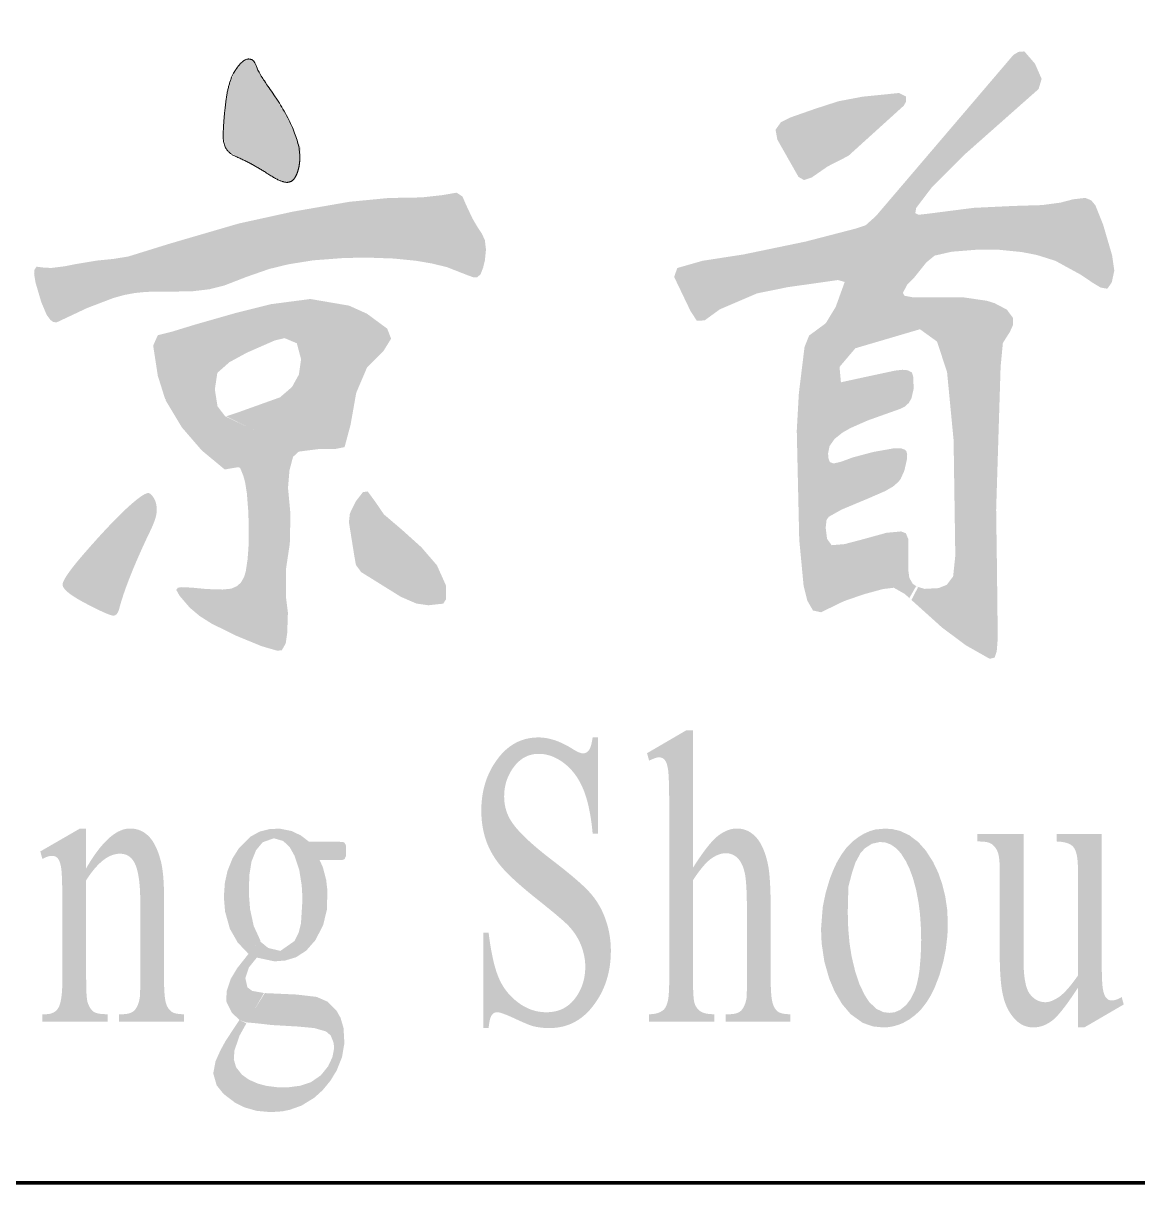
# Model space of a CAD drawing. Header units: millimetres. Extents: x -705761 to 1364679, y -410401 to 446404.
# Drawn here: x -528720 to -527544, y 172776 to 174000 of the extents above; entities that cross this region are included whole.
import ezdxf
from ezdxf.enums import TextEntityAlignment as Align

# ---------------------------------------------------------------- set-up
doc = ezdxf.new("R2010")
doc.units = ezdxf.units.MM
doc.layers.add('TK', color=7, linetype='Continuous')
doc.layers.add('模板-签名-公用', color=3, linetype='Continuous')
doc.layers.add('图框', color=7, linetype='Continuous', lineweight=13)
doc.styles.get("Standard").update_dxf_attribs({"font": 'arial.ttf'})
doc.styles.add('Style-仿宋_GB2312', font='')
doc.styles.add('宋体', font='', dxfattribs={"width": 0.7, "height": 2.5})
doc.styles.add('宋体_1', font='', dxfattribs={"width": 0.7, "height": 2.386364})
doc.styles.get('Style-仿宋_GB2312').set_extended_font_data('仿宋_GB2312')
doc.styles.get('宋体').set_extended_font_data('SimSun')
doc.styles.get('宋体_1').set_extended_font_data('SimSun')

# ---------------------------------------------------------------- blocks, each defined once
blk = doc.blocks.new('BSIET_专用图框_A3_7')
at = {"layer": '图框', "lineweight": 100}
blk.add_lwpolyline([(-395, 292), (-5, 292), (-5, 5), (-395, 5)], close=True, dxfattribs=at)
at = {"layer": 'TK', "style": '宋体', "width": 0.7, "flags": 3}
for tag, p in [('LZHQ_N会签6_T6_H6', (-407.253, 57.082)), ('LZHQ_N会签5_T6_H6', (-407.253, 49.082)), ('LZHQ_N会签4_T6_H6', (-407.253, 41.082)), ('LZHQ_N会签3_T6_H6', (-407.253, 33.082)), ('LZHQ_N会签2_T6_H6', (-407.253, 25.082)), ('LZHQ_N会签1_T6_H6', (-407.253, 17.082))]:
    blk.add_attdef(tag, text='', height=2.5, dxfattribs=at).set_placement(p, align=Align.MIDDLE)
at = {"layer": '模板-签名-公用', "style": '宋体', "width": 0.7}
blk.add_attdef('LZTQINS', text='', height=2, dxfattribs=at).set_placement((-5, 5), align=Align.MIDDLE)
at = {"layer": '模板-签名-公用', "style": '宋体', "width": 0.7, "flags": 3}
blk.add_attdef('LZFRAME', (-40.909, 2.064), '', height=3, dxfattribs=at)
blk = doc.blocks.new('BSIET_材料表_7')
at = {"layer": '图框', "linetype": 'Continuous', "lineweight": 25, "extrusion": (0, 0, -1)}
for points in [[(113.667, 8.938), (112.656, 9.361), (112.673, 9.391), (112.63, 9.475), (112.555, 9.552), (112.427, 9.712), (112.338, 9.785), (112.158, 9.826), (111.883, 9.848), (111.674, 9.848), (111.421, 9.823), (111.261, 9.792), (111.064, 9.73), (110.799, 9.585), (110.662, 9.493), (110.587, 9.448), (110.516, 9.435), (110.469, 9.502), (110.442, 9.627), (110.465, 9.787), (110.56, 10.111), (110.641, 10.314), (110.685, 10.368), (110.749, 10.394), (110.877, 10.379), (111.011, 10.344), (111.206, 10.318), (111.507, 10.309), (111.926, 10.289), (112.409, 10.227), (112.509, 10.216), (112.542, 10.233), (112.533, 10.288), (112.372, 10.5), (112.009, 10.863), (111.241, 11.543), (111.209, 11.65), (111.279, 11.81), (111.391, 11.94), (111.453, 11.935), (111.507, 11.903), (112.957, 10.203), (113.065, 10.106), (113.164, 10.072), (113.7, 9.933), (114.356, 9.797), (114.789, 9.73), (115.054, 9.654), (115.087, 9.56), (114.914, 9.199), (114.848, 9.098), (114.766, 9.101), (114.605, 9.218), (114.213, 9.386), (113.888, 9.452), (113.359, 9.527), (113.287, 9.507), (113.382, 9.244), (113.487, 9.071)], [(119.174, 10.558), (119.11, 10.583), (119.072, 10.64), (119.045, 10.73), (119.037, 10.823), (119.028, 10.917), (119.069, 11.02), (119.15, 11.21), (119.362, 11.556), (119.437, 11.669), (119.499, 11.789), (119.526, 11.839), (119.578, 11.86), (119.655, 11.819), (119.712, 11.75), (119.784, 11.589), (119.817, 11.415), (119.837, 11.227), (119.846, 11.038), (119.814, 10.912), (119.712, 10.831), (119.387, 10.656), (119.23, 10.571)], [(113.717, 10.582), (113.636, 10.609), (113.467, 10.726), (113.248, 10.838), (112.664, 11.367), (112.64, 11.41), (112.64, 11.464), (112.714, 11.501), (113.099, 11.462), (113.353, 11.414), (113.597, 11.335), (113.857, 11.244), (113.96, 11.193), (114.017, 11.113), (113.998, 11.009), (113.775, 10.616)], [(121.606, 9.079), (121.281, 9.232), (121.006, 9.337), (120.892, 9.369), (120.779, 9.39), (120.66, 9.402), (120.534, 9.405), (120.371, 9.405), (120.167, 9.409), (119.99, 9.43), (119.833, 9.47), (119.601, 9.56), (119.36, 9.644), (119.159, 9.693), (118.897, 9.735), (118.568, 9.76), (118.323, 9.764), (118.047, 9.754), (117.815, 9.731), (117.644, 9.702), (117.484, 9.663), (117.267, 9.578), (117.209, 9.557), (117.168, 9.554), (117.13, 9.588), (117.103, 9.657), (117.084, 9.737), (117.073, 9.848), (117.084, 9.946), (117.117, 10.019), (117.161, 10.084), (117.215, 10.176), (117.283, 10.321), (117.321, 10.409), (117.383, 10.449), (117.535, 10.423), (117.752, 10.399), (118.099, 10.393), (118.513, 10.353), (119.111, 10.249), (119.684, 10.123), (120.407, 9.912), (120.849, 9.775), (121.012, 9.749), (121.175, 9.733), (121.406, 9.695), (121.519, 9.672), (121.656, 9.655), (121.726, 9.657), (121.816, 9.668), (121.838, 9.634), (121.841, 9.591), (121.826, 9.499), (121.766, 9.295), (121.708, 9.158), (121.67, 9.107), (121.64, 9.085)], [(119.061, 7.715), (118.84, 7.743), (118.668, 7.743), (118.565, 7.764), (118.502, 7.999), (118.442, 8.337), (118.327, 8.607), (118.153, 8.781), (118.074, 8.908), (118.115, 9.014), (118.329, 9.172), (118.518, 9.257), (118.926, 9.327), (119.345, 9.272), (119.708, 9.181), (120.149, 9.055), (120.381, 8.984), (120.536, 8.945), (120.585, 8.835), (120.536, 8.517), (120.457, 8.266), (119.903, 8.552), (119.779, 8.661), (119.595, 8.761), (119.301, 8.89), (119.198, 8.914), (119.069, 8.86), (119.024, 8.692), (119.047, 8.53), (119.12, 8.398), (119.247, 8.289), (119.671, 8.137), (119.813, 8.089)], [(119.147, 7.517), (119.109, 7.661), (119.048, 7.717), (119.826, 8.09), (119.906, 8.195), (119.934, 8.372), (119.909, 8.54), (120.456, 8.262), (120.282, 7.972), (120.072, 7.729), (119.83, 7.528), (119.694, 7.551)], [(119.278, 5.616), (119.228, 5.619), (119.186, 5.693), (119.17, 5.804), (119.163, 6.017), (119.184, 6.184), (119.182, 6.485), (119.143, 6.746), (119.136, 7.056), (119.162, 7.334), (119.146, 7.525), (119.686, 7.564), (119.663, 7.535), (119.632, 7.458), (119.614, 7.389), (119.596, 7.275), (119.58, 7.072), (119.576, 6.874), (119.579, 6.707), (119.589, 6.576), (119.608, 6.451), (119.625, 6.394), (119.659, 6.334), (119.704, 6.295), (119.762, 6.27), (119.852, 6.261), (120.02, 6.266), (120.177, 6.281), (120.286, 6.286), (120.324, 6.28), (120.341, 6.257), (120.307, 6.196), (120.198, 6.069), (120.095, 5.982), (119.971, 5.903), (119.713, 5.775), (119.44, 5.663)], [(117.681, 6.095), (117.524, 6.112), (117.494, 6.159), (117.496, 6.306), (117.59, 6.516), (117.754, 6.707), (117.962, 6.894), (118.15, 7.054), (118.24, 7.186), (118.321, 7.296), (118.371, 7.289), (118.447, 7.191), (118.509, 7.064), (118.519, 6.971), (118.462, 6.614), (118.445, 6.52), (118.39, 6.445), (117.971, 6.184), (117.807, 6.113)], [(119.305, 2.337), (119.191, 2.346), (119.078, 2.38), (118.97, 2.45), (118.874, 2.559), (118.792, 2.717), (118.752, 2.88), (118.746, 3.082), (118.759, 3.197), (118.795, 3.333), (118.828, 3.405), (118.639, 3.406), (118.586, 3.408), (118.565, 3.416), (118.551, 3.448), (118.549, 3.545), (118.553, 3.568), (118.571, 3.594), (118.618, 3.599), (118.941, 3.6), (119.025, 3.665), (119.125, 3.713), (119.246, 3.737), (119.353, 3.734), (119.46, 3.707), (119.56, 3.652), (119.678, 3.534), (119.748, 3.423), (119.801, 3.29), (119.828, 3.168), (119.839, 3.016), (119.826, 2.862), (119.775, 2.68), (119.693, 2.536), (119.58, 2.417), (119.452, 2.554), (119.524, 2.711), (119.562, 2.887), (119.574, 3.035), (119.571, 3.242), (119.547, 3.391), (119.499, 3.51), (119.429, 3.594), (119.311, 3.636), (119.212, 3.607), (119.143, 3.541), (119.092, 3.449), (119.043, 3.301), (119.017, 3.136), (119.009, 2.996), (119.025, 2.739), (119.05, 2.639), (119.093, 2.552), (119.243, 2.447), (119.385, 2.482), (119.492, 2.377)], [(112.887, 1.64), (112.815, 1.793), (112.879, 1.801), (112.955, 1.837), (113.03, 1.91), (113.078, 1.984), (113.133, 2.1), (113.177, 2.233), (113.214, 2.388), (113.236, 2.527), (113.25, 2.682), (113.255, 2.854), (113.252, 2.989), (113.248, 3.125), (113.214, 3.258), (113.174, 3.38), (113.119, 3.482), (113.073, 3.531), (113, 3.578), (112.916, 3.597), (112.883, 3.736), (112.961, 3.729), (113.018, 3.713), (113.08, 3.686), (113.139, 3.651), (113.194, 3.61), (113.271, 3.533), (113.32, 3.466), (113.371, 3.38), (113.409, 3.298), (113.444, 3.208), (113.489, 3.057), (113.519, 2.909), (113.537, 2.679), (113.531, 2.53), (113.502, 2.334), (113.451, 2.156), (113.394, 2.021), (113.316, 1.888), (113.225, 1.78), (113.095, 1.687), (112.986, 1.65)], [(112.889, 1.64), (112.841, 1.641), (112.787, 1.649), (112.726, 1.665), (112.671, 1.687), (112.604, 1.725), (112.537, 1.776), (112.477, 1.835), (112.422, 1.907), (112.382, 1.972), (112.342, 2.05), (112.288, 2.189), (112.245, 2.341), (112.22, 2.468), (112.203, 2.612), (112.199, 2.748), (112.206, 2.888), (112.227, 3.027), (112.258, 3.152), (112.3, 3.272), (112.355, 3.387), (112.432, 3.507), (112.511, 3.596), (112.607, 3.669), (112.705, 3.714), (112.785, 3.733), (112.882, 3.739), (112.919, 3.597), (112.856, 3.591), (112.801, 3.57), (112.744, 3.531), (112.695, 3.478), (112.641, 3.393), (112.602, 3.311), (112.567, 3.216), (112.533, 3.091), (112.507, 2.952), (112.493, 2.841), (112.484, 2.71), (112.48, 2.562), (112.485, 2.391), (112.498, 2.245), (112.508, 2.178), (112.526, 2.095), (112.546, 2.031), (112.589, 1.943), (112.639, 1.876), (112.703, 1.824), (112.76, 1.8), (112.818, 1.793)], [(119.596, 1.691), (119.415, 2.003), (119.539, 2.025), (119.591, 2.064), (119.612, 2.161), (119.574, 2.274), (119.485, 2.384), (119.372, 2.479), (119.457, 2.548), (119.567, 2.431), (119.699, 2.264), (119.765, 2.154), (119.809, 2.025), (119.814, 1.916), (119.757, 1.799), (119.674, 1.717)], [(119.346, 0.746), (119.223, 0.754), (119.145, 0.77), (119.019, 0.815), (118.884, 0.898), (118.795, 0.979), (118.713, 1.079), (118.647, 1.188), (118.592, 1.327), (118.567, 1.473), (118.576, 1.633), (118.607, 1.74), (118.652, 1.82), (118.745, 1.912), (118.86, 1.962), (119.074, 1.987), (119.209, 1.993), (119.407, 2.002), (119.601, 1.693), (119.481, 1.682), (119.333, 1.665), (119.055, 1.649), (118.885, 1.633), (118.762, 1.598), (118.711, 1.555), (118.679, 1.473), (118.677, 1.411), (118.693, 1.327), (118.739, 1.229), (118.816, 1.134), (118.92, 1.062), (119.033, 1.024), (119.16, 1.008), (119.279, 1.009), (119.384, 1.022), (119.475, 1.045), (119.574, 1.088), (119.648, 1.141), (119.71, 1.22), (119.734, 1.303), (119.727, 1.397), (119.673, 1.554), (119.601, 1.683), (119.675, 1.718), (119.743, 1.615), (119.82, 1.498), (119.874, 1.4), (119.927, 1.282), (119.951, 1.154), (119.914, 1.027), (119.841, 0.937), (119.72, 0.845), (119.621, 0.796), (119.492, 0.759)]]:
    blk.add_hatch(color=7, dxfattribs=at).paths.add_polyline_path(points)
at = {"layer": '图框', "linetype": 'Continuous', "lineweight": 25}
blk.add_hatch(color=7, dxfattribs=at).paths.add_polyline_path([(-111.757, 5.53), (-111.705, 5.543), (-111.683, 5.609), (-111.672, 5.743), (-111.681, 6.531), (-111.689, 7.101), (-111.642, 8.612), (-111.618, 8.863), (-111.544, 8.98), (-111.511, 9.053), (-111.511, 9.127), (-111.576, 9.215), (-111.706, 9.283), (-111.786, 9.308), (-112.038, 9.345), (-112.438, 9.346), (-112.557, 9.343), (-112.656, 9.361), (-113.662, 8.944), (-113.711, 8.821), (-113.771, 8.331), (-113.793, 7.939), (-113.78, 7.359), (-113.767, 6.788), (-113.721, 6.302), (-113.682, 6.144), (-113.622, 6.04), (-113.537, 6.021), (-113.296, 6.138), (-113.082, 6.212), (-112.883, 6.266), (-112.769, 6.28), (-112.653, 6.214), (-112.583, 6.151), (-112.605, 6.171), (-112.535, 6.294), (-112.524, 6.291), (-112.569, 6.321), (-112.605, 6.384), (-112.615, 6.456), (-112.615, 6.668), (-112.617, 6.795), (-112.642, 6.855), (-112.692, 6.874), (-112.845, 6.86), (-113.118, 6.785), (-113.29, 6.74), (-113.425, 6.729), (-113.473, 6.795), (-113.488, 6.912), (-113.479, 6.995), (-113.455, 7.029), (-113.319, 7.105), (-113.03, 7.226), (-112.86, 7.3), (-112.777, 7.348), (-112.721, 7.397), (-112.697, 7.428), (-112.658, 7.514), (-112.632, 7.627), (-112.628, 7.683), (-112.635, 7.717), (-112.651, 7.736), (-112.694, 7.752), (-112.77, 7.751), (-112.984, 7.713), (-113.199, 7.656), (-113.324, 7.61), (-113.404, 7.591), (-113.444, 7.606), (-113.458, 7.644), (-113.463, 7.697), (-113.447, 7.775), (-113.394, 7.85), (-113.311, 7.917), (-113.224, 7.966), (-113.045, 8.045), (-112.703, 8.167), (-112.655, 8.19), (-112.611, 8.23), (-112.583, 8.278), (-112.559, 8.382), (-112.565, 8.514), (-112.579, 8.552), (-112.622, 8.575), (-112.679, 8.58), (-112.758, 8.571), (-113.075, 8.503), (-113.327, 8.448), (-113.342, 8.61), (-113.175, 8.807), (-112.493, 9.008), (-112.313, 8.878), (-112.207, 8.556), (-112.138, 7.837), (-112.12, 6.618), (-112.143, 6.399), (-112.21, 6.311), (-112.296, 6.276), (-112.444, 6.268), (-112.524, 6.291), (-112.514, 6.284), (-112.583, 6.151), (-112.26, 5.86), (-112.008, 5.672)])
at = {"layer": '图框', "linetype": 'Continuous', "lineweight": 20}
h = blk.add_hatch(color=7, dxfattribs=at)
edge = h.paths.add_edge_path()
edge.add_spline(control_points=[(-120.636, 7.279), (-120.687, 7.279), (-120.85, 7.131)], knot_values=[0, 0, 0, 1, 1, 1], degree=2, periodic=0)
edge.add_spline(control_points=[(-120.85, 7.131), (-121.013, 6.983), (-121.277, 6.683)], knot_values=[0, 0, 0, 1, 1, 1], degree=2, periodic=0)
edge.add_spline(control_points=[(-121.277, 6.683), (-121.541, 6.383), (-121.541, 6.313)], knot_values=[0, 0, 0, 1, 1, 1], degree=2, periodic=0)
edge.add_spline(control_points=[(-121.541, 6.313), (-121.541, 6.243), (-121.296, 6.114)], knot_values=[0, 0, 0, 1, 1, 1], degree=2, periodic=0)
edge.add_spline(control_points=[(-121.296, 6.114), (-121.051, 5.986), (-121.006, 5.986)], knot_values=[0, 0, 0, 1, 1, 1], degree=2, periodic=0)
edge.add_spline(control_points=[(-121.006, 5.986), (-120.961, 5.986), (-120.942, 6.063)], knot_values=[0, 0, 0, 1, 1, 1], degree=2, periodic=0)
edge.add_spline(control_points=[(-120.942, 6.063), (-120.866, 6.352), (-120.63, 6.85)], knot_values=[0, 0, 0, 1, 1, 1], degree=2, periodic=0)
edge.add_spline(control_points=[(-120.63, 6.85), (-120.547, 7.014), (-120.547, 7.096)], knot_values=[0, 0, 0, 1, 1, 1], degree=2, periodic=0)
edge.add_spline(control_points=[(-120.547, 7.096), (-120.547, 7.178), (-120.579, 7.228)], knot_values=[0, 0, 0, 1, 1, 1], degree=2, periodic=0)
edge.add_spline(control_points=[(-120.579, 7.228), (-120.611, 7.279), (-120.636, 7.279)], knot_values=[0, 0, 0, 1, 1, 1], degree=2, periodic=0)
h = blk.add_hatch(color=7, dxfattribs=at)
edge = h.paths.add_edge_path()
edge.add_line((-114.888, 4.776), (-114.958, 4.776))
edge.add_line((-114.958, 4.776), (-115.373, 4.534))
edge.add_line((-115.373, 4.534), (-115.351, 4.455))
edge.add_spline(control_points=[(-115.351, 4.455), (-115.28, 4.49), (-115.248, 4.49)], knot_values=[0, 0, 0, 1, 1, 1], degree=2, periodic=0)
edge.add_spline(control_points=[(-115.248, 4.49), (-115.209, 4.49), (-115.186, 4.462)], knot_values=[0, 0, 0, 1, 1, 1], degree=2, periodic=0)
edge.add_spline(control_points=[(-115.186, 4.462), (-115.162, 4.434), (-115.151, 4.357)], knot_values=[0, 0, 0, 1, 1, 1], degree=2, periodic=0)
edge.add_spline(control_points=[(-115.151, 4.357), (-115.139, 4.279), (-115.139, 3.942)], knot_values=[0, 0, 0, 1, 1, 1], degree=2, periodic=0)
edge.add_line((-115.139, 3.942), (-115.139, 2.148))
edge.add_spline(control_points=[(-115.139, 2.148), (-115.139, 1.962), (-115.158, 1.902)], knot_values=[0, 0, 0, 1, 1, 1], degree=2, periodic=0)
edge.add_spline(control_points=[(-115.158, 1.902), (-115.176, 1.841), (-115.206, 1.82)], knot_values=[0, 0, 0, 1, 1, 1], degree=2, periodic=0)
edge.add_spline(control_points=[(-115.206, 1.82), (-115.259, 1.779), (-115.351, 1.779)], knot_values=[0, 0, 0, 1, 1, 1], degree=2, periodic=0)
edge.add_line((-115.351, 1.779), (-115.351, 1.7))
edge.add_line((-115.351, 1.7), (-114.663, 1.7))
edge.add_line((-114.663, 1.7), (-114.663, 1.779))
edge.add_spline(control_points=[(-114.663, 1.779), (-114.769, 1.779), (-114.813, 1.812)], knot_values=[0, 0, 0, 1, 1, 1], degree=2, periodic=0)
edge.add_spline(control_points=[(-114.813, 1.812), (-114.856, 1.846), (-114.872, 1.895)], knot_values=[0, 0, 0, 1, 1, 1], degree=2, periodic=0)
edge.add_spline(control_points=[(-114.872, 1.895), (-114.888, 1.945), (-114.888, 2.148)], knot_values=[0, 0, 0, 1, 1, 1], degree=2, periodic=0)
edge.add_line((-114.888, 2.148), (-114.888, 3.194))
edge.add_spline(control_points=[(-114.888, 3.194), (-114.776, 3.365), (-114.696, 3.421)], knot_values=[0, 0, 0, 1, 1, 1], degree=2, periodic=0)
edge.add_spline(control_points=[(-114.696, 3.421), (-114.616, 3.478), (-114.542, 3.478)], knot_values=[0, 0, 0, 1, 1, 1], degree=2, periodic=0)
edge.add_spline(control_points=[(-114.542, 3.478), (-114.469, 3.478), (-114.418, 3.427)], knot_values=[0, 0, 0, 1, 1, 1], degree=2, periodic=0)
edge.add_spline(control_points=[(-114.418, 3.427), (-114.366, 3.376), (-114.343, 3.274)], knot_values=[0, 0, 0, 1, 1, 1], degree=2, periodic=0)
edge.add_spline(control_points=[(-114.343, 3.274), (-114.319, 3.173), (-114.319, 2.848)], knot_values=[0, 0, 0, 1, 1, 1], degree=2, periodic=0)
edge.add_line((-114.319, 2.848), (-114.319, 2.148))
edge.add_spline(control_points=[(-114.319, 2.148), (-114.319, 1.979), (-114.324, 1.945)], knot_values=[0, 0, 0, 1, 1, 1], degree=2, periodic=0)
edge.add_spline(control_points=[(-114.324, 1.945), (-114.339, 1.863), (-114.377, 1.821)], knot_values=[0, 0, 0, 1, 1, 1], degree=2, periodic=0)
edge.add_spline(control_points=[(-114.377, 1.821), (-114.415, 1.779), (-114.512, 1.779)], knot_values=[0, 0, 0, 1, 1, 1], degree=2, periodic=0)
edge.add_line((-114.512, 1.779), (-114.544, 1.779))
edge.add_line((-114.544, 1.779), (-114.544, 1.7))
edge.add_line((-114.544, 1.7), (-113.861, 1.7))
edge.add_line((-113.861, 1.7), (-113.861, 1.779))
edge.add_spline(control_points=[(-113.861, 1.779), (-113.958, 1.779), (-113.995, 1.809)], knot_values=[0, 0, 0, 1, 1, 1], degree=2, periodic=0)
edge.add_spline(control_points=[(-113.995, 1.809), (-114.031, 1.839), (-114.046, 1.891)], knot_values=[0, 0, 0, 1, 1, 1], degree=2, periodic=0)
edge.add_spline(control_points=[(-114.046, 1.891), (-114.068, 1.96), (-114.068, 2.148)], knot_values=[0, 0, 0, 1, 1, 1], degree=2, periodic=0)
edge.add_line((-114.068, 2.148), (-114.068, 2.848))
edge.add_spline(control_points=[(-114.068, 2.848), (-114.068, 3.216), (-114.096, 3.354)], knot_values=[0, 0, 0, 1, 1, 1], degree=2, periodic=0)
edge.add_spline(control_points=[(-114.096, 3.354), (-114.137, 3.553), (-114.222, 3.646)], knot_values=[0, 0, 0, 1, 1, 1], degree=2, periodic=0)
edge.add_spline(control_points=[(-114.222, 3.646), (-114.307, 3.739), (-114.425, 3.739)], knot_values=[0, 0, 0, 1, 1, 1], degree=2, periodic=0)
edge.add_spline(control_points=[(-114.425, 3.739), (-114.523, 3.739), (-114.621, 3.664)], knot_values=[0, 0, 0, 1, 1, 1], degree=2, periodic=0)
edge.add_spline(control_points=[(-114.621, 3.664), (-114.72, 3.59), (-114.888, 3.326)], knot_values=[0, 0, 0, 1, 1, 1], degree=2, periodic=0)
edge.add_line((-114.888, 3.326), (-114.888, 4.776))
h = blk.add_hatch(color=7, dxfattribs=at)
edge = h.paths.add_edge_path()
edge.add_line((-115.891, 4.7), (-115.947, 4.7))
edge.add_spline(control_points=[(-115.947, 4.7), (-115.962, 4.599), (-115.987, 4.565)], knot_values=[0, 0, 0, 1, 1, 1], degree=2, periodic=0)
edge.add_spline(control_points=[(-115.987, 4.565), (-116.012, 4.532), (-116.051, 4.532)], knot_values=[0, 0, 0, 1, 1, 1], degree=2, periodic=0)
edge.add_spline(control_points=[(-116.051, 4.532), (-116.086, 4.532), (-116.171, 4.586)], knot_values=[0, 0, 0, 1, 1, 1], degree=2, periodic=0)
edge.add_spline(control_points=[(-116.171, 4.586), (-116.355, 4.7), (-116.519, 4.7)], knot_values=[0, 0, 0, 1, 1, 1], degree=2, periodic=0)
edge.add_spline(control_points=[(-116.519, 4.7), (-116.782, 4.7), (-116.952, 4.471)], knot_values=[0, 0, 0, 1, 1, 1], degree=2, periodic=0)
edge.add_spline(control_points=[(-116.952, 4.471), (-117.122, 4.243), (-117.122, 3.928)], knot_values=[0, 0, 0, 1, 1, 1], degree=2, periodic=0)
edge.add_spline(control_points=[(-117.122, 3.928), (-117.122, 3.746), (-117.065, 3.594)], knot_values=[0, 0, 0, 1, 1, 1], degree=2, periodic=0)
edge.add_spline(control_points=[(-117.065, 3.594), (-117.007, 3.443), (-116.895, 3.318)], knot_values=[0, 0, 0, 1, 1, 1], degree=2, periodic=0)
edge.add_spline(control_points=[(-116.895, 3.318), (-116.784, 3.192), (-116.52, 2.982)], knot_values=[0, 0, 0, 1, 1, 1], degree=2, periodic=0)
edge.add_spline(control_points=[(-116.52, 2.982), (-116.255, 2.771), (-116.196, 2.706)], knot_values=[0, 0, 0, 1, 1, 1], degree=2, periodic=0)
edge.add_spline(control_points=[(-116.196, 2.706), (-116.109, 2.611), (-116.067, 2.5)], knot_values=[0, 0, 0, 1, 1, 1], degree=2, periodic=0)
edge.add_spline(control_points=[(-116.067, 2.5), (-116.025, 2.39), (-116.025, 2.281)], knot_values=[0, 0, 0, 1, 1, 1], degree=2, periodic=0)
edge.add_spline(control_points=[(-116.025, 2.281), (-116.025, 2.086), (-116.135, 1.943)], knot_values=[0, 0, 0, 1, 1, 1], degree=2, periodic=0)
edge.add_spline(control_points=[(-116.135, 1.943), (-116.245, 1.8), (-116.435, 1.8)], knot_values=[0, 0, 0, 1, 1, 1], degree=2, periodic=0)
edge.add_spline(control_points=[(-116.435, 1.8), (-116.598, 1.8), (-116.735, 1.904)], knot_values=[0, 0, 0, 1, 1, 1], degree=2, periodic=0)
edge.add_spline(control_points=[(-116.735, 1.904), (-116.873, 2.008), (-116.939, 2.165)], knot_values=[0, 0, 0, 1, 1, 1], degree=2, periodic=0)
edge.add_spline(control_points=[(-116.939, 2.165), (-117.006, 2.323), (-117.045, 2.639)], knot_values=[0, 0, 0, 1, 1, 1], degree=2, periodic=0)
edge.add_line((-117.045, 2.639), (-117.101, 2.639))
edge.add_line((-117.101, 2.639), (-117.101, 1.633))
edge.add_line((-117.101, 1.633), (-117.045, 1.633))
edge.add_spline(control_points=[(-117.045, 1.633), (-117.035, 1.735), (-117.013, 1.768)], knot_values=[0, 0, 0, 1, 1, 1], degree=2, periodic=0)
edge.add_spline(control_points=[(-117.013, 1.768), (-116.991, 1.8), (-116.953, 1.8)], knot_values=[0, 0, 0, 1, 1, 1], degree=2, periodic=0)
edge.add_spline(control_points=[(-116.953, 1.8), (-116.913, 1.8), (-116.766, 1.732)], knot_values=[0, 0, 0, 1, 1, 1], degree=2, periodic=0)
edge.add_spline(control_points=[(-116.766, 1.732), (-116.618, 1.663), (-116.571, 1.652)], knot_values=[0, 0, 0, 1, 1, 1], degree=2, periodic=0)
edge.add_spline(control_points=[(-116.571, 1.652), (-116.492, 1.633), (-116.403, 1.633)], knot_values=[0, 0, 0, 1, 1, 1], degree=2, periodic=0)
edge.add_spline(control_points=[(-116.403, 1.633), (-116.118, 1.633), (-115.937, 1.874)], knot_values=[0, 0, 0, 1, 1, 1], degree=2, periodic=0)
edge.add_spline(control_points=[(-115.937, 1.874), (-115.755, 2.115), (-115.755, 2.448)], knot_values=[0, 0, 0, 1, 1, 1], degree=2, periodic=0)
edge.add_spline(control_points=[(-115.755, 2.448), (-115.755, 2.623), (-115.812, 2.783)], knot_values=[0, 0, 0, 1, 1, 1], degree=2, periodic=0)
edge.add_spline(control_points=[(-115.812, 2.783), (-115.869, 2.943), (-115.975, 3.061)], knot_values=[0, 0, 0, 1, 1, 1], degree=2, periodic=0)
edge.add_spline(control_points=[(-115.975, 3.061), (-116.08, 3.179), (-116.368, 3.4)], knot_values=[0, 0, 0, 1, 1, 1], degree=2, periodic=0)
edge.add_spline(control_points=[(-116.368, 3.4), (-116.722, 3.67), (-116.816, 3.832)], knot_values=[0, 0, 0, 1, 1, 1], degree=2, periodic=0)
edge.add_spline(control_points=[(-116.816, 3.832), (-116.881, 3.943), (-116.881, 4.077)], knot_values=[0, 0, 0, 1, 1, 1], degree=2, periodic=0)
edge.add_spline(control_points=[(-116.881, 4.077), (-116.881, 4.252), (-116.778, 4.39)], knot_values=[0, 0, 0, 1, 1, 1], degree=2, periodic=0)
edge.add_spline(control_points=[(-116.778, 4.39), (-116.674, 4.527), (-116.516, 4.527)], knot_values=[0, 0, 0, 1, 1, 1], degree=2, periodic=0)
edge.add_spline(control_points=[(-116.516, 4.527), (-116.377, 4.527), (-116.246, 4.426)], knot_values=[0, 0, 0, 1, 1, 1], degree=2, periodic=0)
edge.add_spline(control_points=[(-116.246, 4.426), (-116.115, 4.324), (-116.045, 4.151)], knot_values=[0, 0, 0, 1, 1, 1], degree=2, periodic=0)
edge.add_spline(control_points=[(-116.045, 4.151), (-115.974, 3.978), (-115.947, 3.686)], knot_values=[0, 0, 0, 1, 1, 1], degree=2, periodic=0)
edge.add_line((-115.947, 3.686), (-115.891, 3.686))
edge.add_line((-115.891, 3.686), (-115.891, 4.7))
h = blk.add_hatch(color=7, dxfattribs=at)
edge = h.paths.add_edge_path()
edge.add_line((-121.292, 3.319), (-121.292, 3.739))
edge.add_line((-121.292, 3.739), (-121.357, 3.739))
edge.add_line((-121.357, 3.739), (-121.776, 3.497))
edge.add_line((-121.776, 3.497), (-121.754, 3.418))
edge.add_spline(control_points=[(-121.754, 3.418), (-121.695, 3.45), (-121.652, 3.45)], knot_values=[0, 0, 0, 1, 1, 1], degree=2, periodic=0)
edge.add_spline(control_points=[(-121.652, 3.45), (-121.613, 3.45), (-121.59, 3.422)], knot_values=[0, 0, 0, 1, 1, 1], degree=2, periodic=0)
edge.add_spline(control_points=[(-121.59, 3.422), (-121.566, 3.394), (-121.555, 3.316)], knot_values=[0, 0, 0, 1, 1, 1], degree=2, periodic=0)
edge.add_spline(control_points=[(-121.555, 3.316), (-121.543, 3.239), (-121.543, 2.883)], knot_values=[0, 0, 0, 1, 1, 1], degree=2, periodic=0)
edge.add_line((-121.543, 2.883), (-121.543, 2.148))
edge.add_spline(control_points=[(-121.543, 2.148), (-121.543, 1.932), (-121.581, 1.855)], knot_values=[0, 0, 0, 1, 1, 1], degree=2, periodic=0)
edge.add_spline(control_points=[(-121.581, 1.855), (-121.618, 1.779), (-121.724, 1.779)], knot_values=[0, 0, 0, 1, 1, 1], degree=2, periodic=0)
edge.add_line((-121.724, 1.779), (-121.755, 1.779))
edge.add_line((-121.755, 1.779), (-121.755, 1.7))
edge.add_line((-121.755, 1.7), (-121.065, 1.7))
edge.add_line((-121.065, 1.7), (-121.065, 1.779))
edge.add_spline(control_points=[(-121.065, 1.779), (-121.179, 1.779), (-121.217, 1.808)], knot_values=[0, 0, 0, 1, 1, 1], degree=2, periodic=0)
edge.add_spline(control_points=[(-121.217, 1.808), (-121.254, 1.837), (-121.275, 1.9)], knot_values=[0, 0, 0, 1, 1, 1], degree=2, periodic=0)
edge.add_spline(control_points=[(-121.275, 1.9), (-121.292, 1.947), (-121.292, 2.148)], knot_values=[0, 0, 0, 1, 1, 1], degree=2, periodic=0)
edge.add_line((-121.292, 2.148), (-121.292, 3.192))
edge.add_spline(control_points=[(-121.292, 3.192), (-121.114, 3.473), (-120.935, 3.473)], knot_values=[0, 0, 0, 1, 1, 1], degree=2, periodic=0)
edge.add_spline(control_points=[(-120.935, 3.473), (-120.819, 3.473), (-120.77, 3.351)], knot_values=[0, 0, 0, 1, 1, 1], degree=2, periodic=0)
edge.add_spline(control_points=[(-120.77, 3.351), (-120.721, 3.229), (-120.721, 2.958)], knot_values=[0, 0, 0, 1, 1, 1], degree=2, periodic=0)
edge.add_line((-120.721, 2.958), (-120.721, 2.148))
edge.add_spline(control_points=[(-120.721, 2.148), (-120.721, 1.977), (-120.728, 1.945)], knot_values=[0, 0, 0, 1, 1, 1], degree=2, periodic=0)
edge.add_spline(control_points=[(-120.728, 1.945), (-120.743, 1.863), (-120.781, 1.821)], knot_values=[0, 0, 0, 1, 1, 1], degree=2, periodic=0)
edge.add_spline(control_points=[(-120.781, 1.821), (-120.82, 1.779), (-120.917, 1.779)], knot_values=[0, 0, 0, 1, 1, 1], degree=2, periodic=0)
edge.add_line((-120.917, 1.779), (-120.946, 1.779))
edge.add_line((-120.946, 1.779), (-120.946, 1.7))
edge.add_line((-120.946, 1.7), (-120.259, 1.7))
edge.add_line((-120.259, 1.7), (-120.259, 1.779))
edge.add_spline(control_points=[(-120.259, 1.779), (-120.358, 1.779), (-120.395, 1.809)], knot_values=[0, 0, 0, 1, 1, 1], degree=2, periodic=0)
edge.add_spline(control_points=[(-120.395, 1.809), (-120.432, 1.839), (-120.449, 1.893)], knot_values=[0, 0, 0, 1, 1, 1], degree=2, periodic=0)
edge.add_spline(control_points=[(-120.449, 1.893), (-120.47, 1.96), (-120.47, 2.148)], knot_values=[0, 0, 0, 1, 1, 1], degree=2, periodic=0)
edge.add_line((-120.47, 2.148), (-120.47, 2.993))
edge.add_spline(control_points=[(-120.47, 2.993), (-120.47, 3.261), (-120.503, 3.391)], knot_values=[0, 0, 0, 1, 1, 1], degree=2, periodic=0)
edge.add_spline(control_points=[(-120.503, 3.391), (-120.551, 3.577), (-120.633, 3.658)], knot_values=[0, 0, 0, 1, 1, 1], degree=2, periodic=0)
edge.add_spline(control_points=[(-120.633, 3.658), (-120.715, 3.739), (-120.828, 3.739)], knot_values=[0, 0, 0, 1, 1, 1], degree=2, periodic=0)
edge.add_spline(control_points=[(-120.828, 3.739), (-121.049, 3.739), (-121.292, 3.319)], knot_values=[0, 0, 0, 1, 1, 1], degree=2, periodic=0)
h = blk.add_hatch(color=7, dxfattribs=at)
edge = h.paths.add_edge_path()
edge.add_line((-110.576, 3.681), (-111.051, 3.681))
edge.add_line((-111.051, 3.681), (-111.051, 3.602))
edge.add_spline(control_points=[(-111.051, 3.602), (-110.913, 3.598), (-110.87, 3.538)], knot_values=[0, 0, 0, 1, 1, 1], degree=2, periodic=0)
edge.add_spline(control_points=[(-110.87, 3.538), (-110.826, 3.479), (-110.826, 3.31)], knot_values=[0, 0, 0, 1, 1, 1], degree=2, periodic=0)
edge.add_line((-110.826, 3.31), (-110.826, 2.187))
edge.add_spline(control_points=[(-110.826, 2.187), (-110.94, 2.023), (-111.022, 1.964)], knot_values=[0, 0, 0, 1, 1, 1], degree=2, periodic=0)
edge.add_spline(control_points=[(-111.022, 1.964), (-111.105, 1.906), (-111.17, 1.906)], knot_values=[0, 0, 0, 1, 1, 1], degree=2, periodic=0)
edge.add_spline(control_points=[(-111.17, 1.906), (-111.265, 1.906), (-111.333, 1.992)], knot_values=[0, 0, 0, 1, 1, 1], degree=2, periodic=0)
edge.add_spline(control_points=[(-111.333, 1.992), (-111.4, 2.079), (-111.4, 2.356)], knot_values=[0, 0, 0, 1, 1, 1], degree=2, periodic=0)
edge.add_line((-111.4, 2.356), (-111.4, 3.681))
edge.add_line((-111.4, 3.681), (-111.886, 3.681))
edge.add_line((-111.886, 3.681), (-111.886, 3.602))
edge.add_spline(control_points=[(-111.886, 3.602), (-111.777, 3.604), (-111.736, 3.575)], knot_values=[0, 0, 0, 1, 1, 1], degree=2, periodic=0)
edge.add_spline(control_points=[(-111.736, 3.575), (-111.694, 3.546), (-111.673, 3.491)], knot_values=[0, 0, 0, 1, 1, 1], degree=2, periodic=0)
edge.add_spline(control_points=[(-111.673, 3.491), (-111.651, 3.437), (-111.651, 3.296)], knot_values=[0, 0, 0, 1, 1, 1], degree=2, periodic=0)
edge.add_line((-111.651, 3.296), (-111.651, 2.411))
edge.add_spline(control_points=[(-111.651, 2.411), (-111.651, 2.135), (-111.618, 1.983)], knot_values=[0, 0, 0, 1, 1, 1], degree=2, periodic=0)
edge.add_spline(control_points=[(-111.618, 1.983), (-111.585, 1.832), (-111.499, 1.736)], knot_values=[0, 0, 0, 1, 1, 1], degree=2, periodic=0)
edge.add_spline(control_points=[(-111.499, 1.736), (-111.414, 1.64), (-111.297, 1.64)], knot_values=[0, 0, 0, 1, 1, 1], degree=2, periodic=0)
edge.add_spline(control_points=[(-111.297, 1.64), (-111.193, 1.64), (-111.099, 1.711)], knot_values=[0, 0, 0, 1, 1, 1], degree=2, periodic=0)
edge.add_spline(control_points=[(-111.099, 1.711), (-111.005, 1.782), (-110.826, 2.059)], knot_values=[0, 0, 0, 1, 1, 1], degree=2, periodic=0)
edge.add_line((-110.826, 2.059), (-110.826, 1.64))
edge.add_line((-110.826, 1.64), (-110.758, 1.64))
edge.add_line((-110.758, 1.64), (-110.343, 1.882))
edge.add_line((-110.343, 1.882), (-110.364, 1.961))
edge.add_spline(control_points=[(-110.364, 1.961), (-110.423, 1.924), (-110.47, 1.924)], knot_values=[0, 0, 0, 1, 1, 1], degree=2, periodic=0)
edge.add_spline(control_points=[(-110.47, 1.924), (-110.504, 1.924), (-110.529, 1.954)], knot_values=[0, 0, 0, 1, 1, 1], degree=2, periodic=0)
edge.add_spline(control_points=[(-110.529, 1.954), (-110.554, 1.984), (-110.565, 2.061)], knot_values=[0, 0, 0, 1, 1, 1], degree=2, periodic=0)
edge.add_spline(control_points=[(-110.565, 2.061), (-110.576, 2.137), (-110.576, 2.478)], knot_values=[0, 0, 0, 1, 1, 1], degree=2, periodic=0)
edge.add_line((-110.576, 2.478), (-110.576, 3.681))
at = {"layer": '图框', "color": 7, "linetype": 'Continuous', "lineweight": 100}
blk.add_line((-390, 0), (0, 0), dxfattribs=at)
at = {"layer": '图框', "color": 7, "linetype": 'Continuous', "lineweight": 20}
blk.add_open_spline([(-119.037, 10.823), (-119.037, 11.096), (-119.362, 11.556), (-119.476, 11.719), (-119.499, 11.789), (-119.521, 11.86), (-119.578, 11.86), (-119.636, 11.86), (-119.712, 11.75), (-119.789, 11.641), (-119.817, 11.415), (-119.846, 11.189), (-119.846, 11.038), (-119.846, 10.886), (-119.712, 10.831), (-119.534, 10.753), (-119.387, 10.656), (-119.241, 10.558), (-119.174, 10.558), (-119.107, 10.558), (-119.072, 10.64), (-119.037, 10.722), (-119.037, 10.823)], degree=2, knots=[0, 0, 0, 0.090909, 0.090909, 0.181818, 0.181818, 0.272727, 0.272727, 0.363636, 0.363636, 0.454545, 0.454545, 0.545455, 0.545455, 0.636364, 0.636364, 0.727273, 0.727273, 0.818182, 0.818182, 0.909091, 0.909091, 1, 1, 1], dxfattribs=at)
at = {"layer": '图框', "color": 7, "linetype": 'Continuous', "lineweight": 25, "extrusion": (0, 0, -1)}
for points in [[(120.454, 8.268), (119.905, 8.551), (119.909, 8.538)], [(120.449, 8.27), (119.924, 8.551), (120.448, 8.249), (119.914, 8.538)]]:
    blk.add_solid(points, dxfattribs=at)
at = {"layer": '图框', "color": 7, "style": 'Style-仿宋_GB2312', "width": 0.7}
for tag, height, p in [('质量', 3, (-191, 52.5)), ('比例', 3, (-191, 45.5)), ('出图日期', 3, (-191, 38.5)), ('总页数', 4, (-19.517, 35.142)), ('页码', 4, (-38.162, 35.008)), ('版本号', 2.5, (-6.095, 34.926)), ('专业', 3, (-191, 31.5)), ('项目编号', 3, (-191, 24.5)), ('图号', 4, (-24, 21)), ('设计阶段', 3, (-220, 17.5))]:
    blk.add_attdef(tag, text='', height=height, dxfattribs=at).set_placement(p, align=Align.MIDDLE)
at = {"layer": '图框', "style": '宋体_1', "width": 0.7, "flags": 3}
for tag, height, p in [('N审定_T5', 2.5, (-250.932, 52.29)), ('N审核_T5', 2.5, (-250.932, 45.29)), ('N校对_T5', 2.5, (-250.932, 38.29)), ('LZCO_NCB-W67-H36-D10_T7', 3, (-322.972, 34.135)), ('LZCO_NCB-W67-H36-D10_T7', 3, (-322.972, 34.135)), ('N设计_T5', 2.5, (-250.932, 31.29)), ('N制图_T5', 2.5, (-250.932, 24.29))]:
    blk.add_attdef(tag, text='', height=height, dxfattribs=at).set_placement(p, align=Align.MIDDLE_CENTER)
for tag, p in [('N审定_T6_H12_MV0.5_W15', (-231.906, 51.507)), ('N审核_T6_H12_MV0.5_W15', (-231.906, 44.507)), ('N校对_T6_H12_MV0.5_W15', (-231.906, 37.507)), ('N设计_T6_H12_MV0.5_W15', (-231.906, 30.507)), ('N制图_T6_H12_MV0.5_W15', (-231.906, 23.507))]:
    blk.add_attdef(tag, text='', height=1.5, dxfattribs=at).set_placement(p, align=Align.CENTER)
at = {"layer": '图框', "color": 7, "lineweight": 30, "width": 0.7, "flags": 104}
for tag, p in [('项目名称', (-79.178, 49.101)), ('子项', (-111.074, 34.832)), ('图名', (-111, 21))]:
    blk.add_attdef(tag, text='', height=4, dxfattribs=at).set_placement(p, align=Align.MIDDLE_CENTER)
at = {"layer": '图框', "style": '宋体', "width": 0.7, "flags": 3}
blk.add_attdef('LZBARCODE_T1', text='', height=3, dxfattribs=at).set_placement((-364.444, 3.341), align=Align.BOTTOM_RIGHT)

msp = doc.modelspace()

# ---------------------------------------------------------------- block references
at = {"layer": '图框', "color": 7, "linetype": 'Continuous', "lineweight": 13, "xscale": 100, "yscale": 100, "zscale": 100}
for name, p in [('BSIET_专用图框_A3_7', (-516024.39, 172275.8)), ('BSIET_材料表_7', (-516524.39, 172775.8))]:
    msp.add_blockref(name, p, dxfattribs=at)

doc.saveas('drawing.dxf')
